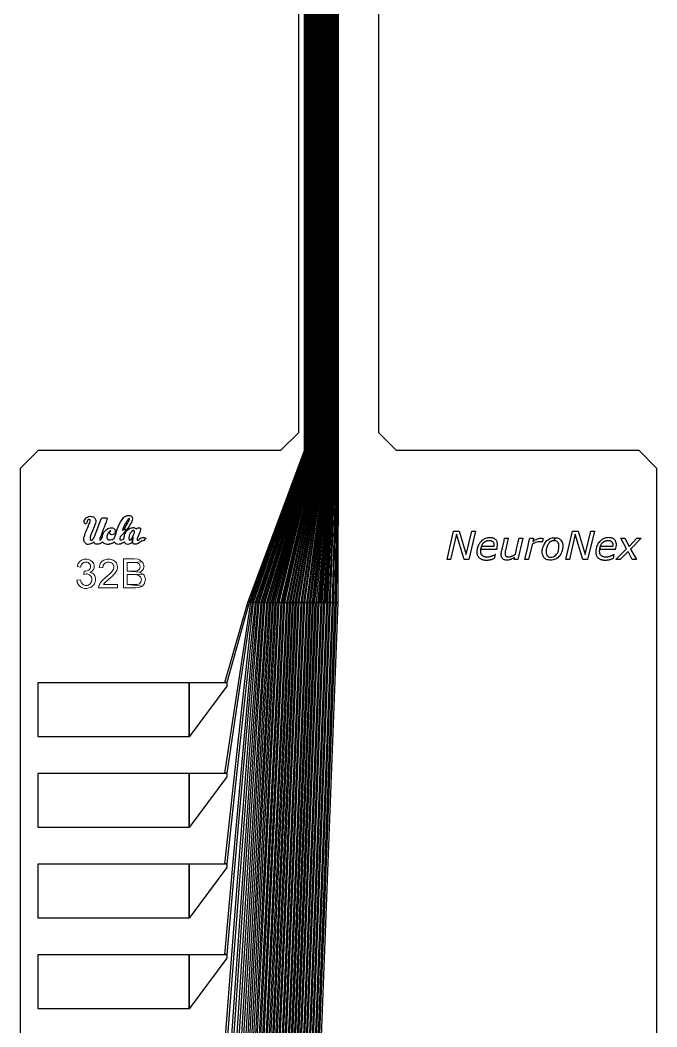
# Model space of a CAD drawing. Header units: inches. Extents: x 106592 to 209533, y 57057 to 74911.
# Drawn here: x 107995 to 108708, y 60062 to 61191 of the extents above; entities that cross this region are included whole.
import ezdxf

# ---------------------------------------------------------------- set-up
doc = ezdxf.new("R2010")
doc.units = ezdxf.units.IN
doc.header["$MEASUREMENT"] = 0
for name, color, linetype in [('metal', 221, 'Continuous'), ('nitride window', 40, 'Continuous'), ('profile', 140, 'Continuous')]:
    doc.layers.add(name, color=color, linetype=linetype)

msp = doc.modelspace()

# ---------------------------------------------------------------- linework, layer by layer
at = {"layer": 'metal'}
for points in [[(108313.6, 60708.1), (108314.5, 65929.9), (108315.1, 65929.9), (108314.2, 60708.1)], [(108314.8, 60708.1), (108315.7, 65929.9), (108316.3, 65929.9), (108315.4, 60708.1)], [(108316, 60708.1), (108316.9, 65929.9), (108317.5, 65929.9), (108316.6, 60708.1)], [(108317.2, 60708.1), (108318.1, 65929.9), (108318.7, 65929.9), (108317.8, 60708.1)], [(108318.4, 60708.1), (108319.3, 65929.9), (108319.9, 65929.9), (108319, 60708.1)], [(108319.6, 60708.1), (108320.5, 65929.9), (108321.1, 65929.9), (108320.2, 60708.1)], [(108320.8, 60708.1), (108321.7, 65929.9), (108322.3, 65929.9), (108321.4, 60708.1)], [(108322, 60708.1), (108322.9, 65929.9), (108323.5, 65929.9), (108322.6, 60708.1)], [(108323.2, 60708.1), (108324.1, 65929.9), (108324.7, 65929.9), (108323.8, 60708.1)], [(108324.4, 60708.1), (108325.3, 65929.9), (108325.9, 65929.9), (108325, 60708.1)], [(108325.6, 60708.1), (108326.5, 65929.9), (108327.1, 65929.9), (108326.2, 60708.1)], [(108326.8, 60708.1), (108327.7, 65929.9), (108328.3, 65929.9), (108327.4, 60708.1)], [(108328, 60708.1), (108328.9, 65929.9), (108329.5, 65929.9), (108328.6, 60708.1)], [(108329.2, 60708.1), (108330.1, 65929.9), (108330.7, 65929.9), (108329.8, 60708.1)], [(108330.4, 60708.1), (108331.3, 65929.9), (108331.9, 65929.9), (108331, 60708.1)], [(108331.6, 60708.1), (108332.5, 65929.9), (108333.1, 65929.9), (108332.2, 60708.1)], [(108332.8, 60708.1), (108333.7, 65929.9), (108334.3, 65929.9), (108333.4, 60708.1)], [(108334, 60708.1), (108334.9, 65929.9), (108335.5, 65929.9), (108334.6, 60708.1)], [(108335.2, 60708.1), (108336.1, 65929.9), (108336.7, 65929.9), (108335.8, 60708.1)], [(108336.4, 60708.1), (108337.3, 65929.9), (108337.9, 65929.9), (108337, 60708.1)], [(108337.6, 60708.1), (108338.5, 65929.9), (108339.1, 65929.9), (108338.2, 60708.1)], [(108338.8, 60708.1), (108339.7, 65929.9), (108340.3, 65929.9), (108339.4, 60708.1)], [(108340, 60708.1), (108340.9, 65929.9), (108341.5, 65929.9), (108340.6, 60708.1)], [(108341.2, 60708.1), (108342.1, 65929.9), (108342.7, 65929.9), (108341.8, 60708.1)], [(108342.4, 60708.1), (108343.3, 65929.9), (108343.9, 65929.9), (108343, 60708.1)], [(108343.6, 60708.1), (108344.5, 65929.9), (108345.1, 65929.9), (108344.2, 60708.1)], [(108344.8, 60708.1), (108345.7, 65929.9), (108346.3, 65929.9), (108345.4, 60708.1)], [(108346, 60708.1), (108346.9, 65929.9), (108347.5, 65929.9), (108346.6, 60708.1)], [(108347.2, 60708.1), (108348.1, 65929.9), (108348.7, 65929.9), (108347.8, 60708.1)], [(108348.4, 60708.1), (108349.3, 65929.9), (108349.9, 65929.9), (108349, 60708.1)], [(108349.6, 60708.1), (108350.5, 65929.9), (108351.1, 65929.9), (108350.2, 60708.1)], [(108350.8, 60708.1), (108351.7, 65929.9), (108352.3, 65929.9), (108351.4, 60708.1)], [(108313.6, 60708.1), (108314.2, 60708.1), (108251.7, 60537.8), (108250.1, 60537.8)], [(108314.8, 60708.1), (108315.4, 60708.1), (108254.9, 60537.8), (108253.3, 60537.8)], [(108316, 60708.1), (108316.6, 60708.1), (108258.1, 60537.8), (108256.5, 60537.8)], [(108261.3, 60537.8), (108259.7, 60537.8), (108317.2, 60708.1), (108317.8, 60708.1)], [(108318.4, 60708.1), (108319, 60708.1), (108264.5, 60537.8), (108262.9, 60537.8)], [(108267.7, 60537.8), (108266.1, 60537.8), (108319.6, 60708.1), (108320.2, 60708.1)], [(108320.8, 60708.1), (108321.4, 60708.1), (108270.9, 60537.8), (108269.3, 60537.8)], [(108322, 60708.1), (108322.6, 60708.1), (108274.1, 60537.8), (108272.5, 60537.8)], [(108275.7, 60537.8), (108277.3, 60537.8), (108323.8, 60708.1), (108323.2, 60708.1)], [(108324.4, 60708.1), (108325, 60708.1), (108280.5, 60537.8), (108278.9, 60537.8)], [(108282.1, 60537.8), (108283.7, 60537.8), (108326.2, 60708.1), (108325.6, 60708.1)], [(108326.8, 60708.1), (108327.4, 60708.1), (108286.9, 60537.8), (108285.3, 60537.8)], [(108288.5, 60537.8), (108290.1, 60537.8), (108328.6, 60708.1), (108328, 60708.1)], [(108329.2, 60708.1), (108329.8, 60708.1), (108293.3, 60537.8), (108291.7, 60537.8)], [(108330.4, 60708.1), (108331, 60708.1), (108296.5, 60537.8), (108294.9, 60537.8)], [(108331.6, 60708.1), (108332.2, 60708.1), (108299.7, 60537.8), (108298.1, 60537.8)], [(108332.8, 60708.1), (108333.4, 60708.1), (108302.9, 60537.8), (108301.3, 60537.8)], [(108334, 60708.1), (108334.6, 60708.1), (108306.1, 60537.8), (108304.5, 60537.8)], [(108309.3, 60537.8), (108307.7, 60537.8), (108335.2, 60708.1), (108335.8, 60708.1)], [(108336.4, 60708.1), (108337, 60708.1), (108312.5, 60537.8), (108310.9, 60537.8)], [(108315.7, 60537.8), (108314.1, 60537.8), (108337.6, 60708.1), (108338.2, 60708.1)], [(108338.8, 60708.1), (108339.4, 60708.1), (108318.9, 60537.8), (108317.3, 60537.8)], [(108340, 60708.1), (108340.6, 60708.1), (108322.1, 60537.8), (108320.5, 60537.8)], [(108323.7, 60537.8), (108325.3, 60537.8), (108341.8, 60708.1), (108341.2, 60708.1)], [(108342.4, 60708.1), (108343, 60708.1), (108328.5, 60537.8), (108326.9, 60537.8)], [(108330.1, 60537.8), (108331.7, 60537.8), (108344.2, 60708.1), (108343.6, 60708.1)], [(108344.8, 60708.1), (108345.4, 60708.1), (108334.9, 60537.8), (108333.3, 60537.8)], [(108336.5, 60537.8), (108338.1, 60537.8), (108346.6, 60708.1), (108346, 60708.1)], [(108347.2, 60708.1), (108347.8, 60708.1), (108341.3, 60537.8), (108339.7, 60537.8)], [(108348.4, 60708.1), (108349, 60708.1), (108344.5, 60537.8), (108342.9, 60537.8)], [(108349.6, 60708.1), (108350.2, 60708.1), (108347.7, 60537.8), (108346.1, 60537.8)], [(108350.8, 60708.1), (108351.4, 60708.1), (108350.9, 60537.8), (108349.3, 60537.8)], [(108067.9, 60626.2), (108067.1, 60626.6), (108066.7, 60627.7), (108066.8, 60629.7), (108068.7, 60632.7), (108070.3, 60633.6), (108072, 60634.2), (108073.6, 60634.5), (108074.6, 60634.4), (108075.6, 60634.2), (108076.9, 60633.7), (108077.8, 60633.1), (108078.5, 60632.3), (108079.2, 60630.9), (108079.6, 60629.6), (108079.7, 60628.4), (108079.5, 60626.8), (108078.7, 60625), (108077.9, 60622.8), (108074.2, 60613.8), (108073.4, 60611), (108073.2, 60609.7), (108073.4, 60608.5), (108074.3, 60607.8), (108075.2, 60607.8), (108076, 60608.2), (108076.8, 60609.1), (108077.3, 60609.9), (108077.8, 60610.9), (108078.5, 60612.5), (108079.1, 60613.8), (108085.5, 60631.5), (108086.1, 60632.1), (108086.8, 60632.6), (108087.6, 60632.8), (108089.3, 60632.9), (108090.5, 60632.8), (108091.1, 60632.7), (108092.3, 60632.2), (108092.4, 60631.7), (108092.1, 60630.8), (108091.1, 60628), (108089.8, 60624.4), (108089.5, 60623.1), (108088.8, 60621.5), (108087.7, 60618.6), (108085.6, 60613.1), (108084.8, 60611.3), (108084.2, 60609.7), (108084, 60608.7), (108084.3, 60607.8), (108085, 60608), (108086.2, 60609.1), (108086.5, 60609.8), (108087, 60611.7), (108087.3, 60613.1), (108087.5, 60614), (108088.2, 60615.4), (108089, 60616.9), (108090.1, 60618.3), (108091.2, 60619.4), (108093, 60620.7), (108094.2, 60621.3), (108095.7, 60621.6), (108096.7, 60621.7), (108097.7, 60621.7), (108098.5, 60621.6), (108099.5, 60621.2), (108100.4, 60620.4), (108101, 60619.5), (108101.4, 60618.3), (108101.5, 60617.5), (108101.3, 60616.3), (108100.6, 60615), (108099.8, 60614.4), (108099, 60614), (108097.9, 60613.8), (108096.9, 60613.9), (108096.2, 60614.1), (108095.8, 60614.5), (108095.5, 60615.2), (108095.3, 60616), (108095.5, 60616.9), (108095.9, 60617.3), (108096.4, 60617.7), (108096.5, 60618.1), (108096, 60618.1), (108095.4, 60617.9), (108094.9, 60617.4), (108094.3, 60616.6), (108093.7, 60615.9), (108093.1, 60614.8), (108092.7, 60613.9), (108092.3, 60613), (108092.1, 60612), (108092.2, 60611.1), (108092.2, 60610.4), (108092.3, 60609.8), (108092.5, 60609.4), (108092.7, 60609), (108093.1, 60608.5), (108093.6, 60608.2), (108094.2, 60608), (108094.9, 60607.9), (108095.6, 60607.9), (108097.4, 60608.3), (108098.3, 60608.6), (108099.6, 60609.3), (108100.4, 60609.7), (108100.6, 60610.2), (108101.6, 60613.4), (108103.4, 60618.9), (108105.6, 60624.6), (108107.3, 60628), (108108.3, 60629.6), (108110.2, 60632.4), (108111.1, 60633.4), (108112.4, 60634.4), (108113.7, 60635), (108115, 60635.3), (108115.9, 60635.4), (108116.9, 60635.4), (108117.9, 60635.3), (108118.9, 60635), (108119.6, 60634.6), (108120.2, 60634.1), (108120.6, 60633.2), (108120.8, 60631.5), (108120.6, 60630.3), (108120.2, 60629), (108119.5, 60627.5), (108118.6, 60626), (108117.1, 60623.3), (108115.8, 60621.5), (108114.6, 60619.8), (108110.5, 60619.7), (108112.1, 60621.6), (108114.1, 60624.7), (108115.9, 60627.8), (108117, 60630.1), (108117.4, 60630.9), (108117.4, 60631.4), (108117.4, 60632), (108117.1, 60632), (108116.6, 60631.7), (108116, 60631.2), (108115.5, 60630.5), (108114.7, 60629.4), (108114.2, 60628.6), (108113.6, 60627.6), (108112.9, 60626.5), (108112.3, 60625.5), (108111.9, 60624.7), (108111.4, 60623.5), (108110.7, 60622.2), (108110.3, 60621.2), (108109.9, 60620), (108109.6, 60619.2), (108109.5, 60618.7), (108110.5, 60619.7), (108114.5, 60619.7), (108114, 60619.1), (108113.4, 60618.4), (108112.3, 60617.1), (108111.4, 60616.2), (108110.2, 60614.8), (108109.3, 60613.8), (108108.4, 60613), (108107.3, 60612), (108107, 60611.4), (108106.8, 60610.7), (108106.6, 60610.1), (108106.5, 60609.2), (108106.6, 60608.3), (108106.8, 60607.9), (108107.6, 60607.8), (108108.9, 60608), (108109.9, 60608.5), (108110.6, 60609), (108111.1, 60609.4), (108111.3, 60609.7), (108111.3, 60610.1), (108111.3, 60610.8), (108111.5, 60611.7), (108111.8, 60613), (108112.3, 60614.4), (108112.7, 60615.3), (108113.3, 60616.6), (108114.1, 60617.8), (108115.1, 60618.8), (108115.9, 60619.6), (108116.9, 60620.3), (108118.4, 60621.1), (108119.5, 60621.5), (108120.5, 60621.7), (108121.5, 60621.8), (108122.2, 60621.8), (108122.9, 60621.7), (108123.8, 60621.3), (108124.5, 60620.8), (108125, 60620.3), (108125.1, 60620), (108125.4, 60620.2), (108125.8, 60620.7), (108126.4, 60621.1), (108126.9, 60621.4), (108127.5, 60621.6), (108128.1, 60621.7), (108128.7, 60621.7), (108129.1, 60621.6), (108129.6, 60621.3), (108129.8, 60620.8), (108129.9, 60620), (108129.8, 60619.2), (108129.5, 60618.3), (108129, 60616.8), (108126.3, 60610.2), (108125.9, 60609.2), (108125.9, 60608.3), (108126, 60607.8), (108126.4, 60607.6), (108127.1, 60607.7), (108128.1, 60608.6), (108129.4, 60609.6), (108130.6, 60610.2), (108131.9, 60610.6), (108132.9, 60610.6), (108133.8, 60610.6), (108135.1, 60610.3), (108135.9, 60609.9), (108133.1, 60606.9), (108132.7, 60607.1), (108132.5, 60607.2), (108132.2, 60607.2), (108131.9, 60607.1), (108131.5, 60606.9), (108131.2, 60606.8), (108130.5, 60606.3), (108129.3, 60605.4), (108128.2, 60604.6), (108127.3, 60604.1), (108126.2, 60603.6), (108125.1, 60603.2), (108124.2, 60603.1), (108122.8, 60603.1), (108122.1, 60603.3), (108121.5, 60603.8), (108121.1, 60604.4), (108121, 60605.1), (108120.9, 60605.9), (108121.1, 60611.8), (108121.9, 60613.7), (108122.5, 60615.2), (108123, 60616.3), (108123.1, 60617.2), (108123, 60617.9), (108122.7, 60618.2), (108122.2, 60618.4), (108121.2, 60618.4), (108120.5, 60618), (108119.5, 60617.1), (108118.2, 60615.6), (108117.5, 60614.2), (108116.9, 60612.5), (108116.7, 60611.2), (108116.5, 60609.9), (108116.6, 60609.1), (108117, 60608.4), (108117.4, 60607.8), (108117.9, 60607.7), (108118.7, 60608), (108119.4, 60608.6), (108119.9, 60609.6), (108120.4, 60610.5), (108121, 60611.5), (108121, 60611.6), (108120.8, 60605.5), (108119.9, 60604.8), (108118.8, 60604.1), (108117.8, 60603.5), (108116.7, 60603.1), (108115.7, 60603), (108114.2, 60603.2), (108113.4, 60603.6), (108112.6, 60604.3), (108112.1, 60605), (108111.9, 60605.8), (108111.4, 60605.3), (108109.9, 60604.5), (108108.5, 60603.9), (108107.2, 60603.4), (108105.7, 60603.1), (108104.7, 60603), (108103.6, 60603.1), (108102.5, 60603.5), (108101.9, 60604), (108101.4, 60604.6), (108101.1, 60605.1), (108100.7, 60605.8), (108099.7, 60605.1), (108098.7, 60604.4), (108097.6, 60604), (108096.6, 60603.6), (108095.7, 60603.2), (108094.5, 60603.1), (108093.4, 60603), (108092.4, 60603), (108091.2, 60603.2), (108090.3, 60603.5), (108089.2, 60604.1), (108088.2, 60604.9), (108087.3, 60605.8), (108086.5, 60605.2), (108085.7, 60604.6), (108084.9, 60604.1), (108083.8, 60603.6), (108082.9, 60603.3), (108081.8, 60603.1), (108080.8, 60603.1), (108079.7, 60603.3), (108079, 60603.6), (108078.3, 60604.4), (108077.5, 60605.7), (108076.7, 60605.1), (108075.8, 60604.5), (108074.8, 60603.9), (108073.8, 60603.5), (108072.8, 60603.1), (108071.5, 60603), (108070.3, 60603), (108069.3, 60603.4), (108068.5, 60603.9), (108067.8, 60604.6), (108067.1, 60605.4), (108066.7, 60606.1), (108066.2, 60607.4), (108066.2, 60608.6), (108066.3, 60610.1), (108066.5, 60611.3), (108067.2, 60613.3), (108067.9, 60615.5), (108068.8, 60617.9), (108069.6, 60619.6), (108070.7, 60622), (108072, 60625.2), (108072.8, 60627.1), (108073.5, 60629), (108073.5, 60630), (108073.2, 60630.4), (108072.8, 60630.7), (108072.2, 60630.8), (108071.5, 60630.8), (108070.7, 60630.4), (108070.3, 60629.6), (108069.9, 60628.5), (108069.6, 60627.5), (108069.3, 60626.6), (108068.8, 60626.2), (108068.3, 60626.2)], [(108473.3, 60585.9), (108480.7, 60617.9), (108487.1, 60617.9), (108494.9, 60591.7), (108501.3, 60617.9), (108505.4, 60617.9), (108497.6, 60585.9), (108492.5, 60585.9), (108483.8, 60614.5), (108477.3, 60585.9)], [(108606.5, 60585.9), (108613.9, 60617.9), (108620.3, 60617.9), (108628.1, 60591.8), (108634.5, 60617.9), (108638.5, 60617.9), (108630.8, 60585.9), (108625.7, 60585.9), (108617, 60614.5), (108610.5, 60585.9)], [(108511.3, 60597.5), (108529.1, 60597.5), (108529.4, 60598.8), (108529.7, 60600.3), (108529.9, 60602.1), (108529.9, 60603.1), (108529.8, 60604.3), (108529.5, 60605.6), (108529, 60606.8), (108528.6, 60607.4), (108528.3, 60607.9), (108527.8, 60608.4), (108527.3, 60608.8), (108526.7, 60609.3), (108526.4, 60609.5), (108525.8, 60609.7), (108524.9, 60610.1), (108524.1, 60610.3), (108523.2, 60610.4), (108522.3, 60610.5), (108521.3, 60610.5), (108520.4, 60610.5), (108519.7, 60610.4), (108518.9, 60610.3), (108518, 60610.1), (108517.1, 60609.9), (108516.3, 60609.6), (108515.5, 60609.2), (108514.4, 60608.7), (108513.7, 60608.2), (108512.9, 60607.6), (108512, 60606.9), (108511.2, 60606), (108510.5, 60605.2), (108509.7, 60604.2), (108509.2, 60603.4), (108508.7, 60602.5), (108508.2, 60601.4), (108507.8, 60600.5), (108507.5, 60599.5), (108507.2, 60598.5), (108507.1, 60597.6), (108507, 60596.8), (108506.9, 60596.1), (108506.8, 60595.3), (108506.8, 60594.8), (108506.8, 60594.2), (108506.9, 60593.6), (108506.9, 60592.9), (108507, 60592.4), (108507.1, 60591.9), (108507.2, 60591.3), (108507.5, 60590.7), (108507.8, 60590), (108508.1, 60589.5), (108508.4, 60589.1), (108508.5, 60588.9), (108509, 60588.3), (108509.3, 60588), (108509.7, 60587.6), (108510.4, 60587.1), (108511.1, 60586.7), (108511.8, 60586.4), (108512.2, 60586.2), (108512.9, 60586), (108513.1, 60585.9), (108513.8, 60585.7), (108514.3, 60585.6), (108515, 60585.5), (108515.6, 60585.4), (108516.3, 60585.3), (108516.8, 60585.3), (108517.3, 60585.3), (108517.8, 60585.3), (108518.2, 60585.3), (108518.9, 60585.4), (108519.4, 60585.4), (108520, 60585.5), (108520.5, 60585.5), (108521, 60585.7), (108521.6, 60585.8), (108522.1, 60585.9), (108522.5, 60586), (108522.9, 60586.1), (108523.4, 60586.2), (108523.8, 60586.3), (108524.2, 60586.5), (108524.6, 60586.6), (108525.2, 60586.8), (108525.8, 60587), (108526.7, 60587.4), (108527.6, 60591.7), (108527.3, 60591.7), (108526.9, 60591.4), (108526.3, 60591), (108525.7, 60590.7), (108525.3, 60590.5), (108524.8, 60590.3), (108524.3, 60590.1), (108523.9, 60589.9), (108523.5, 60589.8), (108523, 60589.6), (108522.6, 60589.4), (108522.2, 60589.3), (108521.8, 60589.2), (108521.3, 60589.1), (108520.8, 60589), (108520.4, 60588.9), (108519.9, 60588.8), (108519.4, 60588.8), (108519, 60588.7), (108518.4, 60588.7), (108517.9, 60588.7), (108517.5, 60588.7), (108517, 60588.8), (108516.5, 60588.8), (108516, 60588.9), (108515.6, 60589), (108515.2, 60589.1), (108514.7, 60589.3), (108514.3, 60589.5), (108514, 60589.6), (108513.7, 60589.8), (108513.3, 60590.1), (108513, 60590.3), (108512.7, 60590.6), (108512.6, 60590.8), (108512.4, 60591.1), (108512.1, 60591.4), (108511.9, 60591.8), (108511.8, 60591.9), (108511.6, 60592.2), (108511.5, 60592.5), (108511.4, 60592.8), (108511.3, 60593.1), (108511.2, 60593.6), (108511.1, 60594.4), (108511.1, 60595.2), (108511.1, 60595.9), (108511.2, 60596.7), (108511.3, 60597.3), (108511.3, 60597.5), (108511.3, 60597.5), (108511.9, 60600.5), (108512, 60600.8), (108512.1, 60601.1), (108512.2, 60601.4), (108512.4, 60601.8), (108512.5, 60602.2), (108512.7, 60602.5), (108512.8, 60602.8), (108513, 60603.1), (108513.1, 60603.3), (108513.3, 60603.5), (108513.5, 60603.8), (108513.6, 60604), (108513.9, 60604.3), (108514, 60604.5), (108514.4, 60604.8), (108514.6, 60605), (108514.9, 60605.3), (108515.1, 60605.5), (108515.4, 60605.7), (108515.7, 60605.9), (108515.9, 60606), (108516.1, 60606.2), (108516.3, 60606.3), (108516.5, 60606.4), (108516.7, 60606.5), (108517, 60606.6), (108517.2, 60606.7), (108517.4, 60606.8), (108517.7, 60606.9), (108517.9, 60606.9), (108518.2, 60607), (108518.4, 60607.1), (108518.7, 60607.2), (108518.9, 60607.2), (108519.1, 60607.2), (108519.4, 60607.3), (108519.7, 60607.3), (108519.8, 60607.3), (108520.2, 60607.3), (108520.5, 60607.4), (108520.7, 60607.4), (108520.9, 60607.4), (108521.2, 60607.3), (108521.4, 60607.3), (108521.6, 60607.3), (108521.8, 60607.3), (108521.9, 60607.3), (108522.1, 60607.2), (108522.4, 60607.2), (108522.7, 60607.1), (108522.9, 60607), (108523, 60607), (108523.2, 60607), (108523.3, 60606.9), (108523.4, 60606.9), (108523.6, 60606.8), (108523.7, 60606.7), (108523.8, 60606.7), (108523.9, 60606.6), (108524, 60606.6), (108524.1, 60606.5), (108524.2, 60606.4), (108524.3, 60606.4), (108524.4, 60606.3), (108524.5, 60606.2), (108524.6, 60606.1), (108524.7, 60606), (108524.8, 60605.9), (108525, 60605.6), (108525.2, 60605.4), (108525.3, 60605.1), (108525.4, 60604.9), (108525.5, 60604.7), (108525.6, 60604.5), (108525.6, 60604.3), (108525.7, 60604.1), (108525.8, 60603.8), (108525.8, 60603.6), (108525.9, 60603.1), (108525.9, 60602.8), (108525.9, 60602.5), (108525.9, 60602.1), (108525.9, 60601.8), (108525.8, 60601.5), (108525.8, 60601.2), (108525.8, 60600.9), (108525.7, 60600.7), (108525.7, 60600.5), (108512, 60600.5), (108511.9, 60600.5)], [(108537.9, 60609.9), (108542, 60609.9), (108539.6, 60599.6), (108538.8, 60596.2), (108538.6, 60595.3), (108538.5, 60594.5), (108538.4, 60593.9), (108538.3, 60592.8), (108538.3, 60592), (108538.5, 60591.1), (108538.7, 60590.5), (108539, 60590), (108539.3, 60589.7), (108539.5, 60589.6), (108539.7, 60589.5), (108539.9, 60589.4), (108540.1, 60589.3), (108540.4, 60589.2), (108540.7, 60589.1), (108540.9, 60589), (108541.2, 60589), (108541.5, 60589), (108541.7, 60588.9), (108542, 60588.9), (108542.3, 60588.9), (108542.6, 60588.9), (108542.8, 60588.9), (108543.1, 60589), (108543.4, 60589), (108543.7, 60589), (108544.1, 60589.1), (108544.4, 60589.2), (108544.6, 60589.3), (108544.9, 60589.4), (108545.2, 60589.5), (108545.6, 60589.6), (108545.9, 60589.8), (108546.4, 60590), (108546.8, 60590.2), (108547.1, 60590.3), (108547.4, 60590.5), (108547.7, 60590.6), (108547.9, 60590.7), (108548.2, 60590.9), (108548.5, 60591), (108548.7, 60591.2), (108548.9, 60591.3), (108549.1, 60591.4), (108549.4, 60591.6), (108549.6, 60591.8), (108549.8, 60591.8), (108549.9, 60591.9), (108549.9, 60592), (108551.3, 60597.8), (108553.1, 60605.8), (108554.1, 60609.9), (108558.2, 60609.9), (108556.7, 60603.6), (108555.5, 60598.6), (108554.9, 60595.9), (108552.6, 60585.9), (108548.5, 60585.9), (108549.1, 60588.5), (108548.5, 60588.1), (108547.7, 60587.6), (108546.7, 60587), (108545.9, 60586.6), (108545.1, 60586.2), (108544.4, 60585.9), (108543.5, 60585.6), (108542.9, 60585.5), (108542.3, 60585.3), (108541.6, 60585.3), (108540.9, 60585.2), (108540.2, 60585.2), (108539.5, 60585.3), (108538.9, 60585.3), (108538.2, 60585.5), (108537.8, 60585.6), (108537.3, 60585.8), (108536.7, 60586), (108536.4, 60586.3), (108536.1, 60586.5), (108535.7, 60586.7), (108535.4, 60587.1), (108535, 60587.6), (108534.7, 60588.1), (108534.4, 60588.7), (108534.2, 60589.3), (108534, 60590), (108534, 60590.6), (108534, 60591.2), (108534, 60591.8), (108534, 60592.7), (108534.2, 60593.7), (108534.3, 60594.3), (108534.5, 60595), (108534.8, 60596.6), (108535.5, 60599.3), (108537.2, 60606.9), (108537.9, 60609.9), (108537.9, 60609.9)], [(108566.1, 60609.9), (108570.2, 60609.9), (108569.4, 60606.3), (108570.5, 60607.1), (108571.8, 60607.9), (108573.2, 60608.6), (108574.7, 60609.2), (108576.1, 60609.6), (108577.3, 60609.8), (108578.4, 60609.9), (108579.5, 60609.8), (108580.4, 60609.7), (108581, 60609.6), (108580.1, 60605.6), (108579.8, 60605.6), (108579.2, 60605.7), (108578.2, 60605.9), (108577.2, 60606), (108576.2, 60606), (108575, 60605.9), (108573.8, 60605.6), (108572.2, 60605), (108571.2, 60604.5), (108570.1, 60603.9), (108569.2, 60603.3), (108568.6, 60602.9), (108564.7, 60585.9), (108560.6, 60585.9), (108563.8, 60599.8), (108565.5, 60607.5)], [(108594, 60610.5), (108595.5, 60610.5), (108596.8, 60610.2), (108597.8, 60610), (108598.9, 60609.5), (108600.1, 60608.6), (108600.9, 60607.8), (108601.8, 60606.7), (108602.4, 60605.3), (108602.7, 60604.3), (108603, 60603.2), (108603, 60602.1), (108603, 60600.9), (108603, 60599.3), (108602.8, 60598.3), (108602.6, 60597.2), (108602.4, 60596.2), (108602.2, 60595.6), (108601.9, 60594.6), (108601.5, 60593.8), (108601.2, 60593), (108600.7, 60592.1), (108600.4, 60591.6), (108599.7, 60590.5), (108598.8, 60589.5), (108597.7, 60588.4), (108596.4, 60587.3), (108595, 60586.5), (108593.5, 60585.9), (108592.2, 60585.5), (108590.9, 60585.3), (108589.2, 60585.2), (108588.1, 60585.2), (108586.5, 60585.5), (108585.4, 60585.8), (108584.5, 60586.2), (108583.6, 60586.7), (108582.8, 60587.3), (108582, 60588.1), (108581.4, 60589.1), (108580.9, 60590.1), (108580.6, 60591), (108580.3, 60592.2), (108580.1, 60593.4), (108580.1, 60594.9), (108580.1, 60595.8), (108580.3, 60597.6), (108580.7, 60599.4), (108581.3, 60601.1), (108582.1, 60603), (108583.2, 60604.8), (108584.3, 60606.2), (108585.3, 60607.3), (108586.6, 60608.2), (108588, 60609.1), (108589.6, 60609.8), (108591.1, 60610.2), (108592.3, 60610.4), (108593.2, 60610.5), (108593.9, 60610.5), (108593.9, 60607.1), (108592.9, 60607.1), (108591.8, 60607), (108591.1, 60606.8), (108590.1, 60606.4), (108589.2, 60605.8), (108588.2, 60605.1), (108587.4, 60604.2), (108586.6, 60603), (108586.1, 60602.2), (108585.5, 60601.1), (108585, 60599.7), (108584.7, 60598.4), (108584.5, 60597.2), (108584.3, 60595.8), (108584.3, 60594), (108584.5, 60592.6), (108585, 60591.1), (108585.6, 60590.3), (108586.3, 60589.6), (108587.2, 60589.1), (108588.1, 60588.7), (108589.3, 60588.6), (108590.6, 60588.6), (108592.1, 60588.9), (108593.3, 60589.4), (108594.7, 60590.3), (108596.2, 60592), (108597, 60593.3), (108597.7, 60594.8), (108598.3, 60596.6), (108598.7, 60598.8), (108598.7, 60600.4), (108598.7, 60602.1), (108598.5, 60603.5), (108598, 60604.7), (108597.4, 60605.5), (108596.9, 60606.1), (108596.2, 60606.5), (108595.1, 60607), (108594.2, 60607.1), (108593.9, 60607.1)], [(108644.5, 60597.5), (108662.3, 60597.6), (108662.6, 60598.8), (108662.8, 60600.4), (108663.1, 60602.1), (108663.1, 60603.1), (108663, 60604.3), (108662.7, 60605.7), (108662.2, 60606.9), (108661.8, 60607.4), (108661.5, 60607.9), (108661, 60608.4), (108660.5, 60608.9), (108659.9, 60609.3), (108659.6, 60609.5), (108659, 60609.8), (108658.1, 60610.1), (108657.3, 60610.3), (108656.4, 60610.5), (108655.5, 60610.5), (108654.5, 60610.6), (108653.6, 60610.5), (108652.9, 60610.5), (108652.1, 60610.4), (108651.2, 60610.2), (108650.3, 60609.9), (108649.5, 60609.6), (108648.6, 60609.3), (108647.6, 60608.7), (108646.9, 60608.2), (108646.1, 60607.6), (108645.2, 60606.9), (108644.4, 60606.1), (108643.7, 60605.2), (108642.9, 60604.3), (108642.4, 60603.4), (108641.9, 60602.5), (108641.4, 60601.5), (108641, 60600.5), (108640.7, 60599.5), (108640.4, 60598.5), (108640.3, 60597.6), (108640.2, 60596.9), (108640.1, 60596.1), (108640, 60595.3), (108640, 60594.8), (108640, 60594.2), (108640.1, 60593.6), (108640.1, 60592.9), (108640.2, 60592.4), (108640.3, 60591.9), (108640.4, 60591.4), (108640.7, 60590.7), (108641, 60590), (108641.3, 60589.5), (108641.5, 60589.1), (108641.7, 60588.9), (108642.2, 60588.4), (108642.5, 60588), (108642.9, 60587.6), (108643.6, 60587.2), (108644.3, 60586.7), (108645, 60586.4), (108645.4, 60586.2), (108646.1, 60586), (108646.3, 60585.9), (108647, 60585.7), (108647.5, 60585.6), (108648.2, 60585.5), (108648.8, 60585.4), (108649.5, 60585.4), (108650, 60585.4), (108650.5, 60585.4), (108651, 60585.3), (108651.4, 60585.4), (108652.1, 60585.4), (108652.6, 60585.4), (108653.2, 60585.5), (108653.7, 60585.6), (108654.2, 60585.7), (108654.8, 60585.8), (108655.3, 60585.9), (108655.7, 60586), (108656.1, 60586.1), (108656.6, 60586.2), (108657, 60586.4), (108657.4, 60586.5), (108657.8, 60586.6), (108658.4, 60586.9), (108659, 60587.1), (108659.9, 60587.4), (108660.8, 60591.7), (108660.5, 60591.7), (108660.1, 60591.4), (108659.5, 60591.1), (108658.9, 60590.7), (108658.5, 60590.6), (108658, 60590.3), (108657.5, 60590.1), (108657.1, 60590), (108656.7, 60589.8), (108656.2, 60589.6), (108655.8, 60589.5), (108655.4, 60589.4), (108655, 60589.2), (108654.5, 60589.1), (108654, 60589), (108653.6, 60588.9), (108653.1, 60588.8), (108652.6, 60588.8), (108652.2, 60588.7), (108651.6, 60588.7), (108651.1, 60588.7), (108650.7, 60588.7), (108650.2, 60588.8), (108649.7, 60588.8), (108649.2, 60588.9), (108648.8, 60589), (108648.4, 60589.2), (108647.9, 60589.3), (108647.5, 60589.5), (108647.2, 60589.7), (108646.9, 60589.9), (108646.5, 60590.1), (108646.2, 60590.4), (108645.9, 60590.7), (108645.8, 60590.8), (108645.5, 60591.1), (108645.3, 60591.4), (108645.1, 60591.8), (108645, 60592), (108644.8, 60592.3), (108644.7, 60592.5), (108644.6, 60592.8), (108644.5, 60593.1), (108644.4, 60593.7), (108644.3, 60594.5), (108644.3, 60595.2), (108644.3, 60595.9), (108644.4, 60596.7), (108644.5, 60597.3), (108644.5, 60597.5), (108644.5, 60597.5), (108645.1, 60600.5), (108645.2, 60600.8), (108645.3, 60601.1), (108645.4, 60601.4), (108645.6, 60601.9), (108645.7, 60602.2), (108645.9, 60602.5), (108646, 60602.8), (108646.2, 60603.1), (108646.3, 60603.3), (108646.4, 60603.5), (108646.7, 60603.9), (108646.8, 60604), (108647.1, 60604.3), (108647.2, 60604.5), (108647.6, 60604.9), (108647.8, 60605), (108648.1, 60605.3), (108648.3, 60605.5), (108648.6, 60605.7), (108648.9, 60605.9), (108649.1, 60606), (108649.3, 60606.2), (108649.5, 60606.3), (108649.7, 60606.4), (108649.9, 60606.5), (108650.2, 60606.6), (108650.4, 60606.7), (108650.6, 60606.8), (108650.9, 60606.9), (108651.1, 60607), (108651.4, 60607.1), (108651.6, 60607.1), (108651.9, 60607.2), (108652.1, 60607.2), (108652.3, 60607.3), (108652.6, 60607.3), (108652.9, 60607.4), (108653, 60607.4), (108653.4, 60607.4), (108653.7, 60607.4), (108653.9, 60607.4), (108654.1, 60607.4), (108654.4, 60607.4), (108654.6, 60607.4), (108654.8, 60607.3), (108655, 60607.3), (108655.1, 60607.3), (108655.3, 60607.3), (108655.6, 60607.2), (108655.9, 60607.2), (108656.1, 60607.1), (108656.2, 60607.1), (108656.4, 60607), (108656.5, 60606.9), (108656.6, 60606.9), (108656.8, 60606.8), (108656.9, 60606.8), (108657, 60606.7), (108657.1, 60606.7), (108657.2, 60606.6), (108657.3, 60606.5), (108657.4, 60606.4), (108657.5, 60606.4), (108657.6, 60606.3), (108657.7, 60606.2), (108657.8, 60606.1), (108657.9, 60606), (108658, 60605.9), (108658.2, 60605.6), (108658.4, 60605.4), (108658.5, 60605.2), (108658.6, 60604.9), (108658.7, 60604.7), (108658.8, 60604.6), (108658.8, 60604.3), (108658.9, 60604.1), (108659, 60603.8), (108659, 60603.6), (108659.1, 60603.1), (108659.1, 60602.9), (108659.1, 60602.5), (108659.1, 60602.1), (108659.1, 60601.8), (108659, 60601.5), (108659, 60601.3), (108659, 60601), (108658.9, 60600.7), (108658.9, 60600.5), (108645.2, 60600.5), (108645.1, 60600.5)], [(108668.1, 60609.9), (108672.5, 60609.9), (108677.3, 60600.7), (108686.1, 60609.9), (108691, 60609.9), (108678.9, 60597.8), (108685.5, 60585.9), (108681, 60585.9), (108676.2, 60595), (108667.4, 60585.9), (108662.5, 60585.9), (108674.6, 60598)], [(108317.3, 60537.8), (108318.9, 60537.8), (108226.5, 58314.4), (108224.4, 58314.4)], [(108226.5, 58416), (108224.4, 58416), (108314.1, 60537.8), (108315.7, 60537.8)], [(108310.9, 60537.8), (108312.5, 60537.8), (108226.5, 58517.6), (108224.4, 58517.6)], [(108226.5, 58619.3), (108224.4, 58619.3), (108307.7, 60537.8), (108309.3, 60537.8)], [(108226.5, 58720.9), (108224.4, 58720.9), (108304.5, 60537.8), (108306.1, 60537.8)], [(108301.3, 60537.8), (108302.9, 60537.8), (108226.5, 58822.5), (108224.4, 58822.5)], [(108320.5, 60537.8), (108322.1, 60537.8), (108226.5, 58212.8), (108224.4, 58212.8)], [(108323.7, 60537.8), (108325.3, 60537.8), (108226.5, 58111.2), (108224.4, 58111.2)], [(108349.3, 60537.8), (108350.9, 60537.8), (108226.5, 57298.4), (108224.4, 57298.4)], [(108346.1, 60537.8), (108347.7, 60537.8), (108226.5, 57400), (108224.4, 57400)], [(108326.9, 60537.8), (108328.5, 60537.8), (108226.5, 58009.6), (108224.4, 58009.6)], [(108226.5, 57908), (108224.4, 57908), (108330.1, 60537.8), (108331.7, 60537.8)], [(108226.5, 57806.4), (108224.4, 57806.4), (108333.3, 60537.8), (108334.9, 60537.8)], [(108336.5, 60537.8), (108338.1, 60537.8), (108226.5, 57704.8), (108224.4, 57704.8)], [(108226.5, 57603.2), (108224.4, 57603.2), (108339.7, 60537.8), (108341.3, 60537.8)], [(108342.9, 60537.8), (108344.5, 60537.8), (108226.5, 57501.6), (108224.4, 57501.6)], [(108291.7, 60537.8), (108293.3, 60537.8), (108226.5, 59127.3), (108224.4, 59127.3)], [(108226.5, 59228.9), (108224.4, 59228.9), (108288.5, 60537.8), (108290.1, 60537.8)], [(108285.3, 60537.8), (108286.9, 60537.8), (108226.5, 59330.5), (108224.4, 59330.5)], [(108226.5, 59432.1), (108224.4, 59432.1), (108282.1, 60537.8), (108283.7, 60537.8)], [(108226.5, 59533.7), (108224.4, 59533.7), (108278.9, 60537.8), (108280.5, 60537.8)], [(108275.7, 60537.8), (108277.3, 60537.8), (108226.5, 59635.3), (108224.4, 59635.3)], [(108294.9, 60537.8), (108296.5, 60537.8), (108226.5, 59025.7), (108224.4, 59025.7)], [(108298.1, 60537.8), (108299.7, 60537.8), (108226.5, 58924.1), (108224.4, 58924.1)], [(108272.5, 60537.8), (108274.1, 60537.8), (108226.5, 59736.9), (108224.4, 59736.9)], [(108269.3, 60537.8), (108270.9, 60537.8), (108226.5, 59838.5), (108224.4, 59838.5)], [(108250.1, 60537.8), (108251.7, 60537.8), (108226.5, 60448.1), (108224.4, 60448.1)], [(108226.5, 60346.5), (108224.4, 60346.5), (108253.3, 60537.8), (108254.9, 60537.8)], [(108226.5, 60244.9), (108224.4, 60244.9), (108256.5, 60537.8), (108258.1, 60537.8)], [(108259.7, 60537.8), (108261.3, 60537.8), (108226.5, 60143.3), (108224.4, 60143.3)], [(108226.5, 60041.7), (108224.4, 60041.7), (108262.9, 60537.8), (108264.5, 60537.8)], [(108266.1, 60537.8), (108267.7, 60537.8), (108226.5, 59940.1), (108224.4, 59940.1)], [(108014.9, 60448.1), (108184.2, 60448.1), (108184.2, 60387.2), (108014.9, 60387.2)], [(108184.2, 60387.2), (108184.2, 60448.1), (108226.5, 60448.1), (108226.5, 60443.9), (108184.2, 60387.2)], [(108014.9, 60346.5), (108184.2, 60346.5), (108184.2, 60285.6), (108014.9, 60285.6)], [(108184.2, 60285.6), (108184.2, 60346.5), (108226.5, 60346.5), (108226.5, 60342.3), (108184.2, 60285.6)], [(108014.9, 60244.9), (108184.2, 60244.9), (108184.2, 60184), (108014.9, 60184)], [(108184.2, 60184), (108184.2, 60244.9), (108226.5, 60244.9), (108226.5, 60240.7), (108184.2, 60184)], [(108014.9, 60143.3), (108184.2, 60143.3), (108184.2, 60082.3), (108014.9, 60082.3)], [(108184.2, 60082.3), (108184.2, 60143.3), (108226.5, 60143.3), (108226.5, 60139.1), (108184.2, 60082.3)]]:
    msp.add_lwpolyline(points, close=True, dxfattribs=at)
at = {"layer": 'metal', "color": 221, "lineweight": 0}
for points in [[(108075, 60572.5), (108076, 60573.3), (108076.7, 60574.3), (108076.8, 60574.4), (108077.4, 60575.5), (108077.7, 60576.7), (108077.8, 60578.1), (108077.8, 60578.5), (108077.7, 60579.8), (108077.3, 60581), (108076.7, 60582.2), (108076.3, 60582.8), (108075.5, 60583.7), (108074.5, 60584.6), (108073.3, 60585.3), (108072.3, 60585.7), (108071.1, 60586.1), (108069.8, 60586.3), (108068.5, 60586.4), (108068.1, 60586.4), (108066.7, 60586.3), (108065.4, 60586), (108064.2, 60585.6), (108063.1, 60585), (108062.1, 60584.2), (108061.7, 60583.8), (108060.9, 60582.9), (108060.2, 60581.9), (108059.6, 60580.7), (108059.2, 60579.5), (108058.8, 60578.1), (108062.8, 60577.4), (108063, 60578.4), (108063.4, 60579.7), (108064, 60580.8), (108064.7, 60581.7), (108065, 60581.9), (108066, 60582.6), (108067.2, 60583), (108068.6, 60583.2), (108068.8, 60583.2), (108070.2, 60583), (108071.3, 60582.5), (108072.3, 60581.7), (108072.4, 60581.7), (108073.2, 60580.6), (108073.6, 60579.5), (108073.8, 60578.2), (108073.7, 60577.2), (108073.4, 60575.9), (108072.7, 60574.9), (108071.8, 60574.1), (108071.1, 60573.7), (108069.9, 60573.2), (108068.6, 60572.9), (108067.3, 60572.8), (108067.3, 60572.8), (108066.6, 60572.8), (108066.2, 60569.4), (108066.4, 60569.4), (108067.8, 60569.7), (108069, 60569.8), (108070.1, 60569.8), (108071.4, 60569.4), (108072.5, 60568.9), (108073.5, 60568.1), (108074.2, 60567.3), (108074.8, 60566.2), (108075.1, 60565), (108075.2, 60563.6), (108075.2, 60563.5), (108075.1, 60562.2), (108074.7, 60560.9), (108074.2, 60559.8), (108073.3, 60558.8), (108073.3, 60558.8), (108072.3, 60558), (108071.2, 60557.4), (108070, 60557), (108068.6, 60556.9), (108068.6, 60556.9), (108068.2, 60556.9), (108066.9, 60557.2), (108065.7, 60557.7), (108064.7, 60558.4), (108064.6, 60558.5), (108063.9, 60559.4), (108063.2, 60560.4), (108062.8, 60561.7), (108062.4, 60563.2), (108058.4, 60562.7), (108058.6, 60561.7), (108058.9, 60560.4), (108059.4, 60559.2), (108060, 60558.1), (108060.7, 60557.1), (108061.6, 60556.2), (108062.5, 60555.5), (108063.5, 60554.8), (108064.7, 60554.3), (108065.9, 60554), (108067.2, 60553.7), (108068.6, 60553.7), (108069.4, 60553.7), (108070.7, 60553.8), (108072, 60554.1), (108073.2, 60554.5), (108074.3, 60555.1), (108075.4, 60555.8), (108076.3, 60556.6), (108076.5, 60556.8), (108077.4, 60557.7), (108078.1, 60558.8), (108078.7, 60559.9), (108079.1, 60561.1), (108079.3, 60562.4), (108079.4, 60563.7), (108079.4, 60564), (108079.3, 60565.4), (108079, 60566.7), (108078.5, 60567.8), (108077.8, 60568.9), (108077.8, 60568.9), (108076.9, 60569.9), (108075.9, 60570.6), (108074.7, 60571.2), (108073.4, 60571.6), (108073.8, 60571.8), (108075, 60572.5)], [(108093.8, 60583.1), (108094.8, 60583.1), (108096.1, 60582.8), (108097.2, 60582.3), (108098.2, 60581.5), (108098.6, 60581.1), (108099.3, 60580.1), (108099.7, 60578.9), (108099.9, 60577.6), (108099.8, 60576.5), (108099.4, 60575.3), (108098.9, 60574.1), (108098, 60572.9), (108097.8, 60572.6), (108097.2, 60571.8), (108096.5, 60571), (108095.6, 60570.2), (108094.7, 60569.2), (108093.5, 60568.3), (108092.3, 60567.2), (108091, 60566.1), (108090.6, 60565.7), (108089.4, 60564.7), (108088.3, 60563.8), (108087.4, 60562.9), (108086.6, 60562), (108085.9, 60561.2), (108085.1, 60560.3), (108084.4, 60559.2), (108083.7, 60558.1), (108083.3, 60557), (108083.2, 60556.8), (108082.9, 60555.5), (108082.8, 60554.2), (108103.9, 60554.2), (108103.9, 60558), (108088.3, 60558), (108088.3, 60558.1), (108089, 60559.1), (108089.9, 60560.1), (108090.2, 60560.4), (108090.9, 60561.1), (108091.8, 60561.9), (108093, 60563), (108094.5, 60564.2), (108094.8, 60564.5), (108096.1, 60565.5), (108097.2, 60566.6), (108098.2, 60567.5), (108099.1, 60568.3), (108099.9, 60569.1), (108100.5, 60569.8), (108101.1, 60570.5), (108101.9, 60571.6), (108102.6, 60572.7), (108103.1, 60573.7), (108103.6, 60574.9), (108103.8, 60576.2), (108103.9, 60577.5), (108103.9, 60578.2), (108103.7, 60579.5), (108103.4, 60580.7), (108102.8, 60581.8), (108102.1, 60582.9), (108101.2, 60583.8), (108101.1, 60583.9), (108100.2, 60584.7), (108099.1, 60585.3), (108098, 60585.8), (108096.7, 60586.1), (108095.4, 60586.3), (108093.9, 60586.4), (108093.9, 60586.4), (108092.4, 60586.3), (108091.1, 60586.1), (108089.8, 60585.8), (108088.7, 60585.3), (108087.6, 60584.7), (108086.7, 60584), (108085.8, 60583.2), (108085.1, 60582.2), (108084.5, 60581.1), (108084.1, 60579.9), (108083.7, 60578.6), (108083.5, 60577.1), (108087.6, 60576.7), (108087.7, 60578.1), (108088, 60579.4), (108088.5, 60580.5), (108089.3, 60581.4), (108090.1, 60582.1), (108091.2, 60582.7), (108092.4, 60583), (108093.8, 60583.1)]]:
    msp.add_lwpolyline(points, dxfattribs=at)
for points in [[(108122.9, 60586.6), (108110.6, 60586.6), (108110.6, 60554.2), (108123, 60554.2), (108124.6, 60554.2), (108128.3, 60554.7), (108128.3, 60554.7), (108131.8, 60556.3), (108132, 60556.3), (108115, 60557.9), (108115, 60569.1), (108122.5, 60569.1), (108132.5, 60569.6), (108129.2, 60571.4), (108129.9, 60571.9), (108115, 60573), (108115, 60582.8), (108121.5, 60582.8), (108131.8, 60583.3), (108128.8, 60585.7), (108127.1, 60586.3)], [(108131.8, 60583.3), (108121.5, 60582.8), (108122.9, 60582.8), (108126.4, 60582.4), (108128.6, 60580.7), (108129.3, 60577.9), (108128.6, 60575.1), (108126.2, 60573.3), (108126, 60573.3), (108122, 60573), (108115, 60573), (108129.9, 60571.9), (108132.5, 60574.4), (108132.7, 60574.7), (108133.7, 60578.4), (108133.5, 60579.1), (108132.3, 60582.6)], [(108132.5, 60569.6), (108122.5, 60569.1), (108123.6, 60569.1), (108127.2, 60568.6), (108129.9, 60566.6), (108130.7, 60563.5), (108130, 60560.9), (108128.5, 60558.9), (108126, 60558.1), (108123, 60557.9), (108115, 60557.9), (108132, 60556.3), (108134.2, 60559.3), (108134.4, 60559.8), (108135.3, 60563.5), (108135.1, 60565.1), (108133.7, 60568.6)]]:
    msp.add_lwpolyline(points, close=True, dxfattribs=at)
at = {"layer": 'nitride window'}
for points in [[(108014.9, 60448.1), (108184.2, 60448.1), (108184.2, 60387.2), (108014.9, 60387.2)], [(108014.9, 60346.5), (108184.2, 60346.5), (108184.2, 60285.6), (108014.9, 60285.6)], [(108014.9, 60244.9), (108184.2, 60244.9), (108184.2, 60184), (108014.9, 60184)], [(108014.9, 60143.3), (108184.2, 60143.3), (108184.2, 60082.3), (108014.9, 60082.3)]]:
    msp.add_lwpolyline(points, close=True, dxfattribs=at)
at = {"layer": 'profile'}
msp.add_lwpolyline([(108396.7, 60728.1), (108397.3, 66047), (108374.9, 67585.5), (108352.6, 67700.1), (108330.3, 67585.5), (108307.3, 66047), (108306.7, 60728.1), (108306.7, 60728.1), (108306.7, 60728.1), (108286.7, 60708.1), (108014.9, 60708.1), (107994.9, 60688.1), (107994.9, 57237.4), (108014.9, 57217.4), (108688.5, 57217.4), (108708.5, 57237.4), (108708.5, 60688.1), (108688.5, 60708.1), (108416.7, 60708.1), (108396.7, 60728.1)], dxfattribs=at)

doc.saveas('drawing.dxf')
